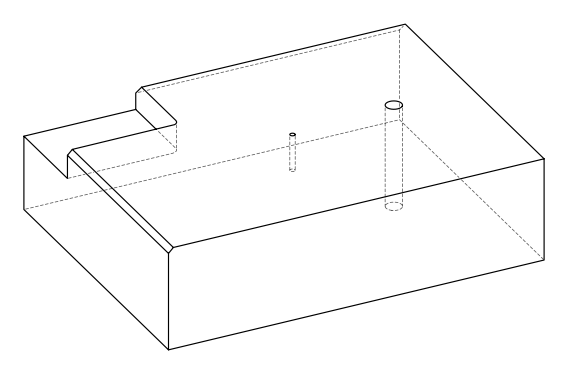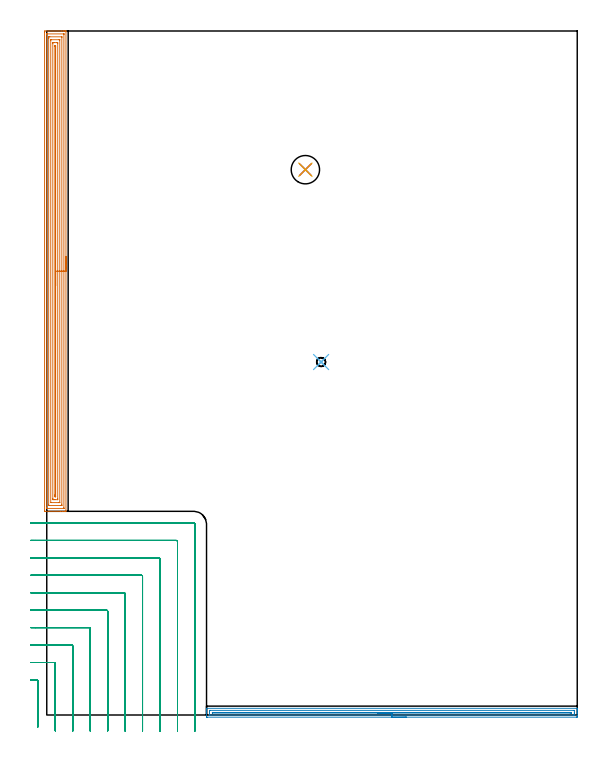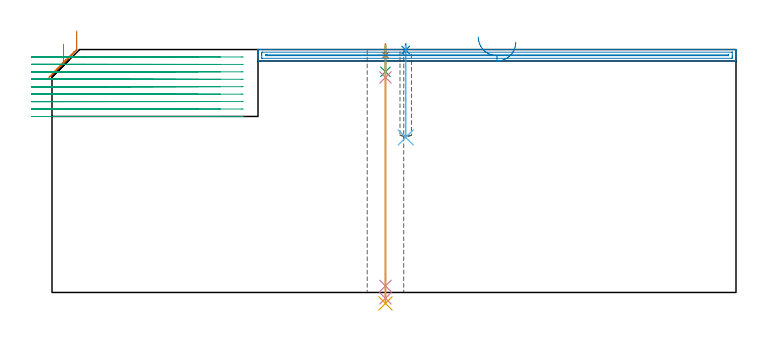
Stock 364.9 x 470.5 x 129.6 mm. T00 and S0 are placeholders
(PLAN: 9 operations, 6 tool changes, 53 min)
(1 SPOT_DRILL | STEP1HOLE | NXT0321_9005460120000 | 0.05 min | 182 mm3)
(2 SPOT_DRILL_1 | STEP1POCKET | NXT0321_9005460120000 | 0.03 min | 0 mm3)
(3 DRILL_BLIND_HOLE_INTO_CENTER | STEP1HOLE | UGT0301_198 | 0.06 min | 397 mm3)
(4 GUN_DRILL_THROUGH_HOLE | STEP1HOLE | UGT0307_003 | 0.62 min | 4532 mm3)
(5 SPADE_DRILL_TO_ENLARGE_THROUGH_HOLE | STEP1HOLE | UGT0306_010 | 0.55 min | 33519 mm3)
(6 DRILL_BLIND_HOLE_INTO_CENTER_1 | STEP1POCKET | NXT0301_032 | 0.2 min | 1326 mm3)
(7 AREA_MILL | FG_CHAMFER_SURFACE | UGT0205_001 | 16.06 min | 36470 mm3)
(8 AREA_MILL_1 | FG_CHAMFER_SURFACE_1 | UGT0205_001 | 6.28 min | 4819 mm3)
(9 MILL_CORNER_NOTCH_RECTANGULAR | CORNER_NOTCH_RECTANGULAR | NXT0201_012 | Follow Part, ap 4, ae 75% | 29.11 min | 548227 mm3)
(TOOL NXT0321_9005460120000 | NC Spot Drill, 142deg, 12mm, Carbide, Uncoated | D12 PA142 FL30 Z2)
(TOOL UGT0301_198 | Twist Drill 7.9 mm | D7.9 PA118 FL73 Z2)
(TOOL UGT0307_003 | Gun Drill 7 mm | D7 PA130 FL24 Z1)
(TOOL UGT0306_010 | Spade Drill 19.5mm | D19.5 PA132 FL10 Z2)
(TOOL NXT0301_032 | Carbide Drill 6.1mm [860.1-0610-031A1-MM 2214] | D6.1 PA140 FL53 Z2)
(TOOL UGT0205_001 | Chamfer Mill 20 x 3 x 45 deg. | D20 FL50 Z2)
(TOOL NXT0201_012 | ENDMILL 16mm [2P460-1600-NA 1630] | D16 FL38 Z6)
(OP 1 SPOT_DRILL)
G17 G21 G94 G90
T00 M6
G54
G17 G0 G90 X177.9 Y375.1 S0 M3
G43 Z139.6 H0
G94 G81 G98 Z126.6 F250. R132.6
G80
M5
M2
(OP 2 SPOT_DRILL_1)
G17 G21 G94 G90
T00 M6
G54
G17 G0 G90 X188.7 Y242.8 S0 M3
G43 Z139.6 H0
G94 G81 G98 Z129.337 F250. R132.6
G80
M5
M2
(OP 3 DRILL_BLIND_HOLE_INTO_CENTER)
G17 G21 G94 G90
T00 M6
G54
G17 G0 G90 X177.9 Y375.1 S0 M3
G43 Z139.6 H0
G94 G81 G98 Z117.75 F250. R131.6
G80
M5
M2
(OP 4 GUN_DRILL_THROUGH_HOLE)
G17 G21 G94 G90
T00 M6
G54
G17 G0 G90 X177.9 Y375.1 M8
G43 Z139.6 H0
Z130.091
S716 M3
G94 G1 Z114.721 F125. M26
G4 X.084
Z3.5 F250.
G4 X.084
Z-3.132 F125.
G4 X.084
M5
M9
G0 Z130.091
Z139.6
M2
(OP 5 SPADE_DRILL_TO_ENLARGE_THROUGH_HOLE)
G17 G21 G94 G90
T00 M6
G54
G17 G0 G90 X177.9 Y375.1 S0 M3
G43 Z139.6 H0
G94 G73 G98 Z-5.841 F250. Q19.349 R131.6
G80
M5
M2
(OP 6 DRILL_BLIND_HOLE_INTO_CENTER_1)
G17 G21 G94 G90
T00 M6
G54
G17 G0 G90 X188.7 Y242.8 S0 M3
G43 Z139.6 H1
G94 G81 G98 Z82.7 F250. R131.6
G80
M5
M2
(OP 7 AREA_MILL)
G17 G21 G94 G90
T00 M6
G54
G17 G0 G90 X13.2 Y315.3 S1061 M3
G43 Z139.6 H0
G94 G1 Y315.262 Z138.728 F250.
Y315.148 Z137.863
Y314.959 Z137.012
Y314.697 Z136.18
Y314.363 Z135.374
Y313.96 Z134.6
Y313.491 Z133.864
Y312.96 Z133.172
Y312.371 Z132.529
Y311.728 Z131.939
Y311.036 Z131.408
Y310.3 Z130.94
Y309.526 Z130.537
Y308.72 Z130.203
Y307.888 Z129.941
Y307.036 Z129.752
Y306.172 Z129.638
Y305.3 Z129.6
Y140.285
X13.197 Y140.11 Z129.589
X13.055 Y140.103 Z129.448
X12.906 Y140.1 Z129.306
X12.696 Z129.096
X11.971 Z128.366
X10.734 Z127.131
X9.348 Z125.743
X-1.146 Z115.252
X-1.405 Y140.103 Z114.992
X-1.492 Y140.11 Z114.906
X-1.499 Y140.199 Z114.899
X-1.5 Y140.733 Z114.9
X-1.499 Y469.867 Z114.901
X-1.497 Y470.226 Z114.902
X-1.493 Y470.49 Z114.904
X-1.146 Y470.5 Z115.252
X10.222 Z126.617
X11.609 Z128.005
X11.971 Z128.366
X12.696 Z129.096
X12.907 Z129.306
X13.055 Y470.497 Z129.448
X13.197 Y470.49 Z129.589
X13.2 Y470.315 Z129.6
Y305.3
X11.786 Z128.186
X11.785 Y142.521 Z128.185
X11.783 Y142.169 Z128.183
X11.781 Y142.126 Z128.181
X11.78 Y142.112 Z128.18
X11.755 Y142.11 Z128.155
X11.646 Y142.104 Z128.046
X11.508 Y142.101 Z127.908
X0.14 Y142.1 Z116.54
X-0.031 Y142.103 Z116.369
X-0.066 Y142.107 Z116.334
X-0.078 Y142.11 Z116.322
X-0.08 Y142.122 Z116.32
X-0.083 Y142.162 Z116.317
X-0.085 Y142.331 Z116.315
Y468.079
X-0.083 Y468.431 Z116.317
X-0.081 Y468.474 Z116.319
X-0.08 Y468.487 Z116.32
X-0.055 Y468.49 Z116.345
X0.054 Y468.496 Z116.454
X0.192 Y468.499 Z116.592
X11.56 Y468.5 Z127.96
X11.731 Y468.497 Z128.131
X11.766 Y468.493 Z128.166
X11.778 Y468.49 Z128.178
X11.78 Y468.478 Z128.18
X11.783 Y468.438 Z128.183
X11.785 Y468.269 Z128.185
X11.786 Y305.3 Z128.186
X10.371 Z126.771
Y145.052
X10.369 Y144.31 Z126.769
X10.367 Y144.162 Z126.767
X10.365 Y144.116 Z126.765
X10.324 Y144.11 Z126.724
X10.222 Y144.107 Z126.622
X9.553 Y144.1 Z125.953
X1.683 Z118.083
X1.478 Y144.102 Z117.878
X1.409 Y144.105 Z117.809
X1.356 Y144.11 Z117.756
X1.335 Y144.121 Z117.735
X1.334 Y144.158 Z117.734
X1.33 Y144.31 Z117.73
X1.329 Y144.462 Z117.729
Y465.548
X1.331 Y466.29 Z117.731
X1.333 Y466.438 Z117.733
X1.335 Y466.484 Z117.735
X1.376 Y466.49 Z117.776
X1.478 Y466.493 Z117.878
X2.147 Y466.5 Z118.547
X10.017 Z126.417
X10.222 Y466.498 Z126.622
X10.291 Y466.495 Z126.691
X10.344 Y466.49 Z126.744
X10.365 Y466.479 Z126.765
X10.366 Y466.442 Z126.766
X10.37 Y466.29 Z126.77
X10.371 Y466.138 Z126.771
Y305.3
X8.957 Z125.357
Y146.333
X8.955 Y146.202 Z125.355
X8.951 Y146.122 Z125.351
X8.909 Y146.11 Z125.309
X8.473 Y146.1 Z124.873
X3.227 Z119.627
X2.791 Y146.11 Z119.191
X2.749 Y146.116 Z119.149
X2.745 Y146.151 Z119.145
X2.743 Y146.202 Z119.143
Y464.266
X2.745 Y464.398 Z119.145
X2.749 Y464.478 Z119.149
X2.791 Y464.49 Z119.191
X3.227 Y464.5 Z119.627
X8.473 Z124.873
X8.909 Y464.49 Z125.309
X8.951 Y464.484 Z125.351
X8.955 Y464.449 Z125.355
X8.957 Y464.398 Z125.357
Y305.3
X7.543 Z123.943
Y148.782
X7.541 Y148.363 Z123.941
X7.538 Y148.155 Z123.938
X7.536 Y148.112 Z123.936
X7.486 Y148.107 Z123.886
X7.389 Y148.102 Z123.789
X5.642 Y148.1 Z122.042
X4.976 Z121.376
X4.767 Y148.101 Z121.167
X4.247 Y148.108 Z120.647
X4.19 Y148.11 Z120.59
X4.164 Y148.119 Z120.564
X4.162 Y148.158 Z120.562
X4.159 Y148.347 Z120.559
X4.157 Y148.725 Z120.557
Y148.782
Y461.818
X4.159 Y462.236 Z120.559
X4.162 Y462.445 Z120.562
X4.164 Y462.488 Z120.564
X4.214 Y462.493 Z120.614
X4.311 Y462.498 Z120.711
X4.976 Y462.5 Z121.376
X5.183 Z121.583
X6.724 Z123.124
X6.933 Y462.499 Z123.333
X7.453 Y462.492 Z123.853
X7.51 Y462.49 Z123.91
X7.536 Y462.481 Z123.936
X7.538 Y462.441 Z123.938
X7.541 Y462.253 Z123.941
X7.543 Y461.875 Z123.943
Y461.818
Y305.3
X6.129 Z122.529
Y150.571
X6.128 Y150.287 Z122.528
X6.125 Y150.191 Z122.525
X6.122 Y150.123 Z122.522
X6.079 Y150.11 Z122.479
X5.85 Y150.105 Z122.25
X5.697 Y150.106 Z122.097
X5.581 Y150.11 Z121.981
X5.577 Y150.286 Z121.977
X5.573 Y150.571 Z121.973
X5.571 Y150.856 Z121.971
Y151.465
Y460.029
X5.572 Y460.313 Z121.972
X5.575 Y460.409 Z121.975
X5.578 Y460.477 Z121.978
X5.621 Y460.49 Z122.021
X5.85 Y460.495 Z122.25
X6.003 Y460.494 Z122.403
X6.119 Y460.49 Z122.519
X6.123 Y460.314 Z122.523
X6.127 Y460.029 Z122.527
X6.129 Y459.744 Z122.529
Y459.135
Y305.3
Y304.428 Z122.567
Y303.563 Z122.681
Y302.712 Z122.87
Y301.88 Z123.132
Y301.074 Z123.466
Y300.3 Z123.869
Y299.564 Z124.337
Y298.872 Z124.868
Y298.229 Z125.458
Y297.64 Z126.101
Y297.108 Z126.793
Y296.64 Z127.529
Y296.237 Z128.303
Y295.903 Z129.109
Y295.641 Z129.941
Y295.452 Z130.792
Y295.338 Z131.657
Y295.3 Z132.529
G0 Z139.6
M5
M2
(OP 8 AREA_MILL_1)
G17 G21 G94 G90
T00 M6
G54
G17 G0 G90 X247.4 Y-1.5 S1061 M3
G43 Z139.6 H0
Z133.5
G94 G1 X247.362 Z132.628 F250.
X247.248 Z131.764
X247.059 Z130.912
X246.797 Z130.08
X246.463 Z129.274
X246.06 Z128.5
X245.592 Z127.764
X245.06 Z127.072
X244.471 Z126.429
X243.828 Z125.84
X243.136 Z125.308
X242.4 Z124.84
X241.626 Z124.437
X240.82 Z124.103
X239.988 Z123.841
X239.136 Z123.652
X238.272 Z123.538
X237.4 Z123.5
X110.52
X110.104 Y-1.496 Z123.502
X109.91 Y-1.492 Z123.505
X109.9 Y-1.086 Z123.91
Y1.55 Z126.544
Y2.087 Z127.084
Y2.429 Z127.425
Y2.966 Z127.962
Y3.308 Z128.302
Y3.99 Z128.99
Y4.279 Z129.278
X109.902 Y4.441 Z129.434
X109.91 Y4.598 Z129.589
X110.074 Y4.6 Z129.6
X364.726
X364.89 Y4.598 Z129.589
X364.898 Y4.441 Z129.434
X364.9 Y4.278 Z129.278
Y3.99 Z128.99
Y3.308 Z128.302
Y2.087 Z127.084
Y1.55 Z126.544
Y0.94 Z125.935
Y-0.818 Z124.179
X364.897 Y-1.086 Z123.91
X364.89 Y-1.492 Z123.505
X364.696 Y-1.496 Z123.502
X364.28 Y-1.5 Z123.5
X237.4
Y-0.086 Z124.914
X112.183
X111.945 Y-0.084 Z124.916
X111.917 Y-0.082 Z124.918
X111.91 Y-0.079 Z124.921
X111.906 Y-0.072 Z124.928
X111.902 Y-0.038 Z124.962
X111.901 Y-0.005 Z124.995
X111.9 Y0.193 Z125.193
Y1.55 Z126.55
Y1.95 Z126.95
X111.904 Y2.429 Z127.429
X111.91 Y2.82 Z127.82
X111.932 Y3.179 Z128.179
X112.307 Y3.184 Z128.184
X112.432 Y3.185 Z128.185
X362.617 Y3.186 Z128.186
X362.855 Y3.184 Z128.184
X362.883 Y3.182 Z128.182
X362.89 Y3.179 Z128.179
X362.894 Y3.172 Z128.172
X362.898 Y3.138 Z128.138
X362.899 Y3.105 Z128.105
X362.9 Y2.907 Z127.907
Y1.55 Z126.55
Y1.15 Z126.15
X362.896 Y0.671 Z125.671
X362.891 Y0.28 Z125.28
X362.868 Y-0.079 Z124.921
X362.493 Y-0.084 Z124.916
X362.368 Y-0.085 Z124.915
X237.4 Y-0.086 Z124.914
Y1.328 Z126.328
X114.019 Y1.329 Z126.329
X113.96 Y1.331 Z126.331
X113.922 Y1.335 Z126.335
X113.91 Y1.338 Z126.338
X113.908 Y1.359 Z126.359
X113.904 Y1.55 Z126.55
X113.905 Y1.736 Z126.736
X113.91 Y1.762 Z126.762
X113.928 Y1.765 Z126.765
X113.982 Y1.768 Z126.768
X114.094 Y1.77 Z126.77
X114.763 Y1.771 Z126.771
X360.781
X360.84 Y1.768 Z126.768
X360.878 Y1.765 Z126.765
X360.89 Y1.762 Z126.762
X360.892 Y1.741 Z126.741
X360.896 Y1.55 Z126.55
X360.895 Y1.364 Z126.364
X360.89 Y1.337 Z126.337
X360.872 Y1.335 Z126.335
X360.818 Y1.332 Z126.332
X360.706 Y1.33 Z126.33
X360.037 Y1.328 Z126.328
X237.4
X236.528 Z126.367
X235.664 Z126.48
X234.812 Z126.669
X233.98 Z126.932
X233.174 Z127.265
X232.4 Z127.668
X231.664 Z128.137
X230.972 Z128.668
X230.329 Z129.257
X229.74 Z129.901
X229.208 Z130.593
X228.74 Z131.328
X228.337 Z132.102
X228.003 Z132.908
X227.741 Z133.74
X227.552 Z134.592
X227.438 Z135.457
X227.4 Z136.328
G0 Z139.6
M5
M2
(OP 9 MILL_CORNER_NOTCH_RECTANGULAR)
G17 G21 G94 G90
T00 M6
G54
G17 G0 G90 X-6.1 Y-8.176 S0 M3
G43 Z139.6 H1
Z125.633
G94 G1 Y-5.176 F250.
Y23.308 F500.
G3 X-6.892 Y24.1 R0.8
G1 X-7.746
X-8.
X-11. Y24.107 F250.
G0 Z139.6
X5.9 Y-11.
Z125.633
G1 Y-8.
Y35.307 F500.
G3 X5.107 Y36.1 R0.8
G1 X-7.746
X-8.
X-11. Y36.108 F250.
G0 Z139.6
X17.9 Y-11.
Z125.633
G1 Y-8.
Y47.307 F500.
G3 X17.107 Y48.1 R0.8
G1 X-7.746
X-8.
X-11. Y48.109 F250.
G0 Z139.6
X29.9 Y-11.
Z125.633
G1 Y-8.
Y59.306 F500.
G3 X29.106 Y60.1 R0.8
G1 X-7.746
X-8.
X-11. Y60.111 F250.
G0 Z139.6
X41.9 Y-11.
Z125.633
G1 Y-8.
Y71.306 F500.
G3 X41.106 Y72.1 R0.8
G1 X-7.746
X-8. Y72.101
X-11. Y72.113 F250.
G0 Z139.6
X53.9 Y-11.
Z125.633
G1 Y-8.
Y83.306 F500.
G3 X53.106 Y84.1 R0.8
G1 X-7.746
X-8. Y84.101
X-11. Y84.117 F250.
G0 Z139.6
X65.9 Y-11.
Z125.633
G1 Y-8.
Y95.305 F500.
G3 X65.105 Y96.1 R0.8
G1 X-7.746
X-8. Y96.101
X-11. Y96.122 F250.
G0 Z139.6
X77.9 Y-11.
Z125.633
G1 Y-8.
Y107.305 F500.
G3 X77.105 Y108.1 R0.8
G1 X-7.746
G2 X-8. Y108.101 R24.
G1 X-11. Y108.133 F250.
G0 Z139.6
X89.9 Y-11.
Z125.633
G1 Y-8.
Y119.305 F500.
G3 X89.105 Y120.1 R0.8
G1 X-7.746
G2 X-8. Y120.103 R12.
G1 X-10.999 Y120.166 F250.
G0 Z139.6
X101.9 Y-11.
Z125.633
G1 Y-8.
Y131.2 F500.
G3 X101. Y132.1 R0.9
G1 X-7.746
X-10.746 F250.
G0 Z139.6
X-6.1 Y-8.176
Z121.667
G1 Y-5.176
Y23.308 F500.
G3 X-6.892 Y24.1 R0.8
G1 X-8.
X-11. F250.
G0 Z139.6
X5.9 Y-11.
Z121.667
G1 Y-8.
Y35.307 F500.
G3 X5.107 Y36.1 R0.8
G1 X-8.
X-11. F250.
G0 Z139.6
X17.9 Y-11.
Z121.667
G1 Y-8.
Y47.307 F500.
G3 X17.107 Y48.1 R0.8
G1 X-8.
X-11. F250.
G0 Z139.6
X29.9 Y-11.
Z121.667
G1 Y-8.
Y59.306 F500.
G3 X29.106 Y60.1 R0.8
G1 X-8.
X-11. F250.
G0 Z139.6
X41.9 Y-11.
Z121.667
G1 Y-8.
Y71.306 F500.
G3 X41.106 Y72.1 R0.8
G1 X-8.
X-11. F250.
G0 Z139.6
X53.9 Y-11.
Z121.667
G1 Y-8.
Y83.306 F500.
G3 X53.106 Y84.1 R0.8
G1 X-8.
X-11. F250.
G0 Z139.6
X65.9 Y-11.
Z121.667
G1 Y-8.
Y95.305 F500.
G3 X65.105 Y96.1 R0.8
G1 X-8.
X-11. F250.
G0 Z139.6
X77.9 Y-11.
Z121.667
G1 Y-8.
Y107.305 F500.
G3 X77.105 Y108.1 R0.8
G1 X-8.
X-11. F250.
G0 Z139.6
X89.9 Y-11.
Z121.667
G1 Y-8.
Y119.305 F500.
G3 X89.105 Y120.1 R0.8
G1 X-8.
X-11. F250.
G0 Z139.6
X101.9 Y-11.
Z121.667
G1 Y-8.
Y131.2 F500.
G3 X101. Y132.1 R0.9
G1 X-7.999
X-10.999 F250.
G0 Z139.6
X-6.1 Y-8.176
Z117.7
G1 Y-5.176
Y23.308 F500.
G3 X-6.892 Y24.1 R0.8
G1 X-8.
X-11. F250.
G0 Z139.6
X5.9 Y-11.
Z117.7
G1 Y-8.
Y35.307 F500.
G3 X5.107 Y36.1 R0.8
G1 X-8.
X-11. F250.
G0 Z139.6
X17.9 Y-11.
Z117.7
G1 Y-8.
Y47.307 F500.
G3 X17.107 Y48.1 R0.8
G1 X-8.
X-11. F250.
G0 Z139.6
X29.9 Y-11.
Z117.7
G1 Y-8.
Y59.306 F500.
G3 X29.106 Y60.1 R0.8
G1 X-8.
X-11. F250.
G0 Z139.6
X41.9 Y-11.
Z117.7
G1 Y-8.
Y71.306 F500.
G3 X41.106 Y72.1 R0.8
G1 X-8.
X-11. F250.
G0 Z139.6
X53.9 Y-11.
Z117.7
G1 Y-8.
Y83.306 F500.
G3 X53.106 Y84.1 R0.8
G1 X-8.
X-11. F250.
G0 Z139.6
X65.9 Y-11.
Z117.7
G1 Y-8.
Y95.305 F500.
G3 X65.105 Y96.1 R0.8
G1 X-8.
X-11. F250.
G0 Z139.6
X77.9 Y-11.
Z117.7
G1 Y-8.
Y107.305 F500.
G3 X77.105 Y108.1 R0.8
G1 X-8.
X-11. F250.
G0 Z139.6
X89.9 Y-11.
Z117.7
G1 Y-8.
Y119.305 F500.
G3 X89.105 Y120.1 R0.8
G1 X-8.
X-11. F250.
G0 Z139.6
X101.9 Y-11.
Z117.7
G1 Y-8.
Y131.2 F500.
G3 X101. Y132.1 R0.9
G1 X-8.
X-11. F250.
G0 Z139.6
X-6.1 Y-8.176
Z113.733
G1 Y-5.176
Y23.308 F500.
G3 X-6.892 Y24.1 R0.8
G1 X-8.
X-11. F250.
G0 Z139.6
X5.9 Y-11.
Z113.733
G1 Y-8.
Y35.307 F500.
G3 X5.107 Y36.1 R0.8
G1 X-8.
X-11. F250.
G0 Z139.6
X17.9 Y-11.
Z113.733
G1 Y-8.
Y47.307 F500.
G3 X17.107 Y48.1 R0.8
G1 X-8.
X-11. F250.
G0 Z139.6
X29.9 Y-11.
Z113.733
G1 Y-8.
Y59.306 F500.
G3 X29.106 Y60.1 R0.8
G1 X-8.
X-11. F250.
G0 Z139.6
X41.9 Y-11.
Z113.733
G1 Y-8.
Y71.306 F500.
G3 X41.106 Y72.1 R0.8
G1 X-8.
X-11. F250.
G0 Z139.6
X53.9 Y-11.
Z113.733
G1 Y-8.
Y83.306 F500.
G3 X53.106 Y84.1 R0.8
G1 X-8.
X-11. F250.
G0 Z139.6
X65.9 Y-11.
Z113.733
G1 Y-8.
Y95.305 F500.
G3 X65.105 Y96.1 R0.8
G1 X-8.
X-11. F250.
G0 Z139.6
X77.9 Y-11.
Z113.733
G1 Y-8.
Y107.305 F500.
G3 X77.105 Y108.1 R0.8
G1 X-8.
X-11. F250.
G0 Z139.6
X89.9 Y-11.
Z113.733
G1 Y-8.
Y119.305 F500.
G3 X89.105 Y120.1 R0.8
G1 X-8.
X-11. F250.
G0 Z139.6
X101.9 Y-11.
Z113.733
G1 Y-8.
Y131.2 F500.
G3 X101. Y132.1 R0.9
G1 X-8.
X-11. F250.
G0 Z139.6
X-6.1 Y-8.176
Z109.767
G1 Y-5.176
Y23.308 F500.
G3 X-6.892 Y24.1 R0.8
G1 X-8.
X-11. F250.
G0 Z139.6
X5.9 Y-11.
Z109.767
G1 Y-8.
Y35.307 F500.
G3 X5.107 Y36.1 R0.8
G1 X-8.
X-11. F250.
G0 Z139.6
X17.9 Y-11.
Z109.767
G1 Y-8.
Y47.307 F500.
G3 X17.107 Y48.1 R0.8
G1 X-8.
X-11. F250.
G0 Z139.6
X29.9 Y-11.
Z109.767
G1 Y-8.
Y59.306 F500.
G3 X29.106 Y60.1 R0.8
G1 X-8.
X-11. F250.
G0 Z139.6
X41.9 Y-11.
Z109.767
G1 Y-8.
Y71.306 F500.
G3 X41.106 Y72.1 R0.8
G1 X-8.
X-11. F250.
G0 Z139.6
X53.9 Y-11.
Z109.767
G1 Y-8.
Y83.306 F500.
G3 X53.106 Y84.1 R0.8
G1 X-8.
X-11. F250.
G0 Z139.6
X65.9 Y-11.
Z109.767
G1 Y-8.
Y95.305 F500.
G3 X65.105 Y96.1 R0.8
G1 X-8.
X-11. F250.
G0 Z139.6
X77.9 Y-11.
Z109.767
G1 Y-8.
Y107.305 F500.
G3 X77.105 Y108.1 R0.8
G1 X-8.
X-11. F250.
G0 Z139.6
X89.9 Y-11.
Z109.767
G1 Y-8.
Y119.305 F500.
G3 X89.105 Y120.1 R0.8
G1 X-8.
X-11. F250.
G0 Z139.6
X101.9 Y-11.
Z109.767
G1 Y-8.
Y131.2 F500.
G3 X101. Y132.1 R0.9
G1 X-8.
X-11. F250.
G0 Z139.6
X-6.1 Y-8.176
Z105.8
G1 Y-5.176
Y23.308 F500.
G3 X-6.892 Y24.1 R0.8
G1 X-8.
X-11. F250.
G0 Z139.6
X5.9 Y-11.
Z105.8
G1 Y-8.
Y35.307 F500.
G3 X5.107 Y36.1 R0.8
G1 X-8.
X-11. F250.
G0 Z139.6
X17.9 Y-11.
Z105.8
G1 Y-8.
Y47.307 F500.
G3 X17.107 Y48.1 R0.8
G1 X-8.
X-11. F250.
G0 Z139.6
X29.9 Y-11.
Z105.8
G1 Y-8.
Y59.306 F500.
G3 X29.106 Y60.1 R0.8
G1 X-8.
X-11. F250.
G0 Z139.6
X41.9 Y-11.
Z105.8
G1 Y-8.
Y71.306 F500.
G3 X41.106 Y72.1 R0.8
G1 X-8.
X-11. F250.
G0 Z139.6
X53.9 Y-11.
Z105.8
G1 Y-8.
Y83.306 F500.
G3 X53.106 Y84.1 R0.8
G1 X-8.
X-11. F250.
G0 Z139.6
X65.9 Y-11.
Z105.8
G1 Y-8.
Y95.305 F500.
G3 X65.105 Y96.1 R0.8
G1 X-8.
X-11. F250.
G0 Z139.6
X77.9 Y-11.
Z105.8
G1 Y-8.
Y107.305 F500.
G3 X77.105 Y108.1 R0.8
G1 X-8.
X-11. F250.
G0 Z139.6
X89.9 Y-11.
Z105.8
G1 Y-8.
Y119.305 F500.
G3 X89.105 Y120.1 R0.8
G1 X-8.
X-11. F250.
G0 Z139.6
X101.9 Y-11.
Z105.8
G1 Y-8.
Y131.2 F500.
G3 X101. Y132.1 R0.9
G1 X-8.
X-11. F250.
G0 Z139.6
X-6.1 Y-8.176
Z101.833
G1 Y-5.176
Y23.308 F500.
G3 X-6.892 Y24.1 R0.8
G1 X-8.
X-11. F250.
G0 Z139.6
X5.9 Y-11.
Z101.833
G1 Y-8.
Y35.307 F500.
G3 X5.107 Y36.1 R0.8
G1 X-8.
X-11. F250.
G0 Z139.6
X17.9 Y-11.
Z101.833
G1 Y-8.
Y47.307 F500.
G3 X17.107 Y48.1 R0.8
G1 X-8.
X-11. F250.
G0 Z139.6
X29.9 Y-11.
Z101.833
G1 Y-8.
Y59.306 F500.
G3 X29.106 Y60.1 R0.8
G1 X-8.
X-11. F250.
G0 Z139.6
X41.9 Y-11.
Z101.833
G1 Y-8.
Y71.306 F500.
G3 X41.106 Y72.1 R0.8
G1 X-8.
X-11. F250.
G0 Z139.6
X53.9 Y-11.
Z101.833
G1 Y-8.
Y83.306 F500.
G3 X53.106 Y84.1 R0.8
G1 X-8.
X-11. F250.
G0 Z139.6
X65.9 Y-11.
Z101.833
G1 Y-8.
Y95.305 F500.
G3 X65.105 Y96.1 R0.8
G1 X-8.
X-11. F250.
G0 Z139.6
X77.9 Y-11.
Z101.833
G1 Y-8.
Y107.305 F500.
G3 X77.105 Y108.1 R0.8
G1 X-8.
X-11. F250.
G0 Z139.6
X89.9 Y-11.
Z101.833
G1 Y-8.
Y119.305 F500.
G3 X89.105 Y120.1 R0.8
G1 X-8.
X-11. F250.
G0 Z139.6
X101.9 Y-11.
Z101.833
G1 Y-8.
Y131.2 F500.
G3 X101. Y132.1 R0.9
G1 X-8.
X-11. F250.
G0 Z139.6
X-6.1 Y-8.176
Z97.867
G1 Y-5.176
Y23.308 F500.
G3 X-6.892 Y24.1 R0.8
G1 X-8.
X-11. F250.
G0 Z139.6
X5.9 Y-11.
Z97.867
G1 Y-8.
Y35.307 F500.
G3 X5.107 Y36.1 R0.8
G1 X-8.
X-11. F250.
G0 Z139.6
X17.9 Y-11.
Z97.867
G1 Y-8.
Y47.307 F500.
G3 X17.107 Y48.1 R0.8
G1 X-8.
X-11. F250.
G0 Z139.6
X29.9 Y-11.
Z97.867
G1 Y-8.
Y59.306 F500.
G3 X29.106 Y60.1 R0.8
G1 X-8.
X-11. F250.
G0 Z139.6
X41.9 Y-11.
Z97.867
G1 Y-8.
Y71.306 F500.
G3 X41.106 Y72.1 R0.8
G1 X-8.
X-11. F250.
G0 Z139.6
X53.9 Y-11.
Z97.867
G1 Y-8.
Y83.306 F500.
G3 X53.106 Y84.1 R0.8
G1 X-8.
X-11. F250.
G0 Z139.6
X65.9 Y-11.
Z97.867
G1 Y-8.
Y95.305 F500.
G3 X65.105 Y96.1 R0.8
G1 X-8.
X-11. F250.
G0 Z139.6
X77.9 Y-11.
Z97.867
G1 Y-8.
Y107.305 F500.
G3 X77.105 Y108.1 R0.8
G1 X-8.
X-11. F250.
G0 Z139.6
X89.9 Y-11.
Z97.867
G1 Y-8.
Y119.305 F500.
G3 X89.105 Y120.1 R0.8
G1 X-8.
X-11. F250.
G0 Z139.6
X101.9 Y-11.
Z97.867
G1 Y-8.
Y131.2 F500.
G3 X101. Y132.1 R0.9
G1 X-8.
X-11. F250.
G0 Z139.6
X-6.1 Y-8.176
Z93.9
G1 Y-5.176
Y23.308 F500.
G3 X-6.892 Y24.1 R0.8
G1 X-8.
X-11. F250.
G0 Z139.6
X5.9 Y-11.
Z93.9
G1 Y-8.
Y35.307 F500.
G3 X5.107 Y36.1 R0.8
G1 X-8.
X-11. F250.
G0 Z139.6
X17.9 Y-11.
Z93.9
G1 Y-8.
Y47.307 F500.
G3 X17.107 Y48.1 R0.8
G1 X-8.
X-11. F250.
G0 Z139.6
X29.9 Y-11.
Z93.9
G1 Y-8.
Y59.306 F500.
G3 X29.106 Y60.1 R0.8
G1 X-8.
X-11. F250.
G0 Z139.6
X41.9 Y-11.
Z93.9
G1 Y-8.
Y71.306 F500.
G3 X41.106 Y72.1 R0.8
G1 X-8.
X-11. F250.
G0 Z139.6
X53.9 Y-11.
Z93.9
G1 Y-8.
Y83.306 F500.
G3 X53.106 Y84.1 R0.8
G1 X-8.
X-11. F250.
G0 Z139.6
X65.9 Y-11.
Z93.9
G1 Y-8.
Y95.305 F500.
G3 X65.105 Y96.1 R0.8
G1 X-8.
X-11. F250.
G0 Z139.6
X77.9 Y-11.
Z93.9
G1 Y-8.
Y107.305 F500.
G3 X77.105 Y108.1 R0.8
G1 X-8.
X-11. F250.
G0 Z139.6
X89.9 Y-11.
Z93.9
G1 Y-8.
Y119.305 F500.
G3 X89.105 Y120.1 R0.8
G1 X-8.
X-11. F250.
G0 Z139.6
X101.9 Y-11.
Z93.9
G1 Y-8.
Y131.2 F500.
G3 X101. Y132.1 R0.9
G1 X-8.
X-11. F250.
G0 Z139.6
M5
M2
